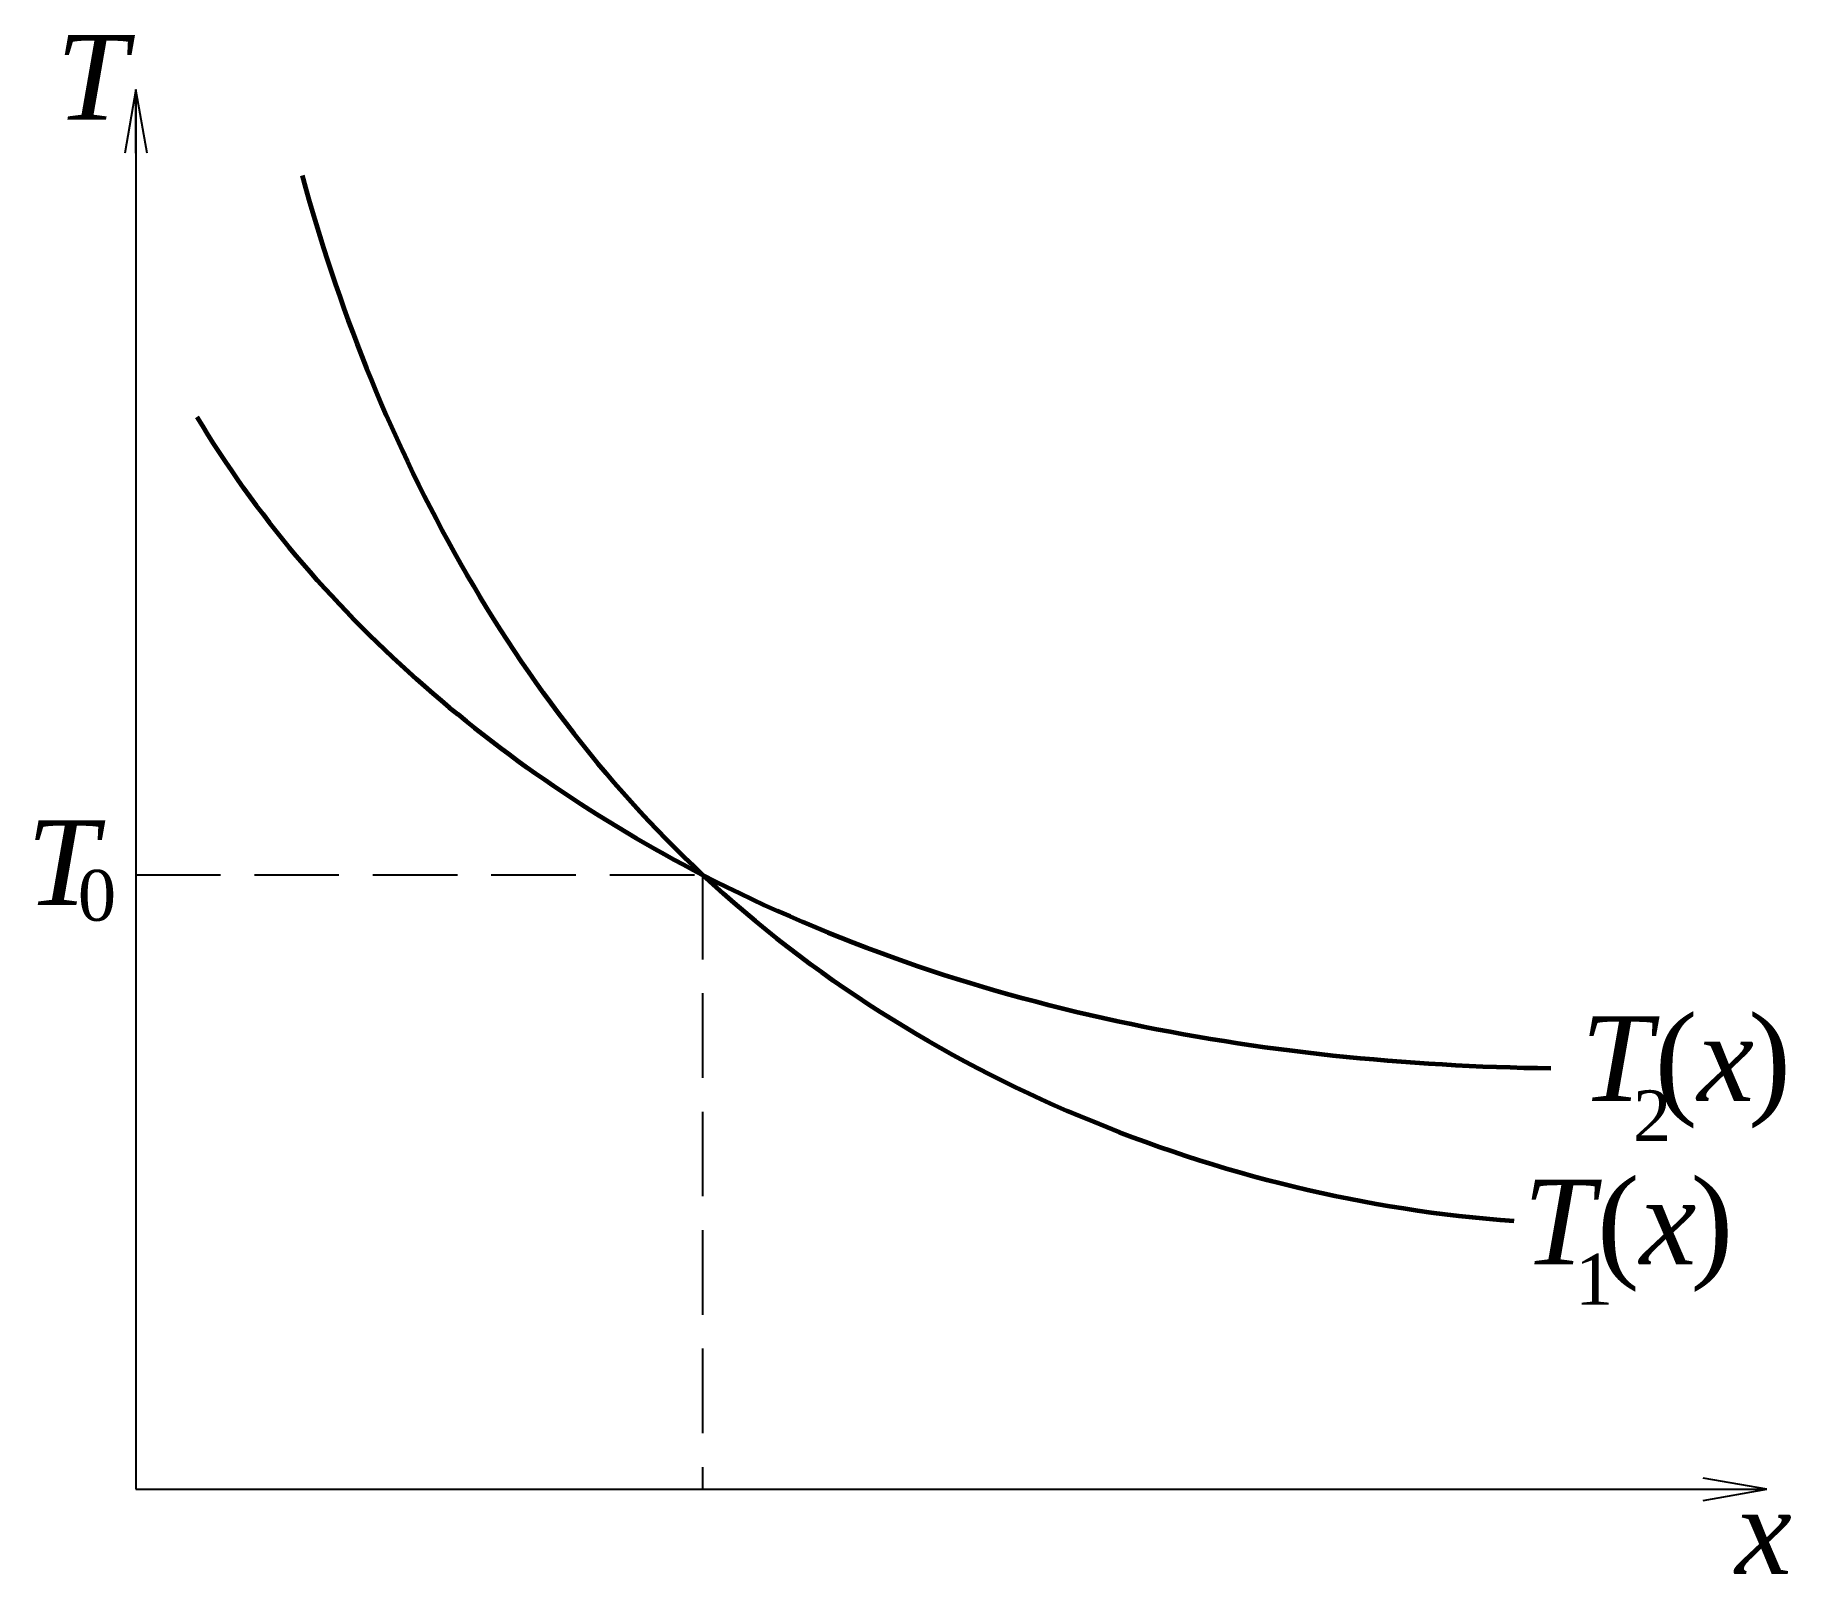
# Paper-space layout 'Чертёж' of a CAD drawing. Header units: millimetres. Extents: x 34 to 138, y 84 to 175.
import ezdxf

# ---------------------------------------------------------------- set-up
doc = ezdxf.new("R2010")
doc.units = ezdxf.units.MM
doc.linetypes.add('GOST2.303 4', pattern=[7, 5, -2, 0])
doc.linetypes.add('GOST2.303 5', pattern=[24, 20, -1.5, 1, -1.5])
for name, color, linetype, lineweight in [('Основные', 7, 'Continuous', 60), ('Построения', 170, 'Continuous', 0), ('Размерные', 7, 'Continuous', 25), ('Текст', 7, 'GOST2.303 5', 35), ('Тонкие', 7, 'Continuous', 25), ('Штриховые', 7, 'GOST2.303 4', 25)]:
    doc.layers.add(name, color=color, linetype=linetype, lineweight=lineweight)
doc.layers.get('Построения').off()
doc.styles.add('GOST 2.304 5 курсив', font='times.ttf', dxfattribs={"height": 5})
doc.styles.add('таймс3', font='times.ttf', dxfattribs={"height": 3})
doc.styles.add('таймс5', font='times.ttf', dxfattribs={"height": 5})

# ---------------------------------------------------------------- blocks, each defined once
blk = doc.blocks.new('ГОСТ размерная стрелка нос')
at = {"layer": 'Размерные'}
for p, q in [((0, 0), (-2.5, 0.441)), ((-2.5, 0), (0, 0)), ((-2.5, -0.441), (0, 0))]:
    blk.add_line(p, q, dxfattribs=at)

psp = doc.layouts.new('Чертёж')

# ---------------------------------------------------------------- linework, layer by layer
at = {"layer": 'Основные'}
for points, start_tangent, end_tangent in [([(49.84, 166.3), (73.51, 125), (121.44, 104.55)], (0.263732, -0.964596), (0.99746, -0.071227)), ([(43.62, 152.06), (73.51, 125), (123.64, 113.57)], (0.51267, -0.858586), (0.999909, -0.013508))]:
    psp.add_spline(points, degree=3, dxfattribs=dict(at, start_tangent=start_tangent, end_tangent=end_tangent))
at = {"layer": 'Тонкие'}
for p, q in [((40.02, 171.38), (40.02, 88.69)), ((40.02, 88.69), (132.64, 88.69))]:
    psp.add_line(p, q, dxfattribs=at)
at = {"layer": 'Штриховые'}
for p, q in [((40.02, 125), (73.51, 125)), ((73.51, 125), (73.51, 88.69))]:
    psp.add_line(p, q, dxfattribs=at)

# ---------------------------------------------------------------- block references
at = {"layer": 'Построения', "xscale": 1.5, "yscale": 1.5, "zscale": 1.5, "rotation": 90}
psp.add_blockref('ГОСТ размерная стрелка нос', (40.02, 171.38), dxfattribs=at)
at = {"layer": 'Построения', "xscale": 1.5, "yscale": 1.5, "zscale": 1.5}
psp.add_blockref('ГОСТ размерная стрелка нос', (136.39, 88.69), dxfattribs=at)

# ---------------------------------------------------------------- texts
at = {"layer": 'Текст', "char_height": 5, "attachment_point": 1}
for s, insert, style in [('{\\fTimes New Roman|b0|i1|c204|p18;T}', (35.32, 174.6), 'таймс5'), ('{\\fTimes New Roman|b0|i1|c204|p18;T}', (33.57, 128.22), 'таймс5'), ('{\\fTimes New Roman|b0|i1|c204|p18;T\\fTimes New Roman|b0|i0|c204|p18;\\W0.1;\\T0.75; }({\\fTimes New Roman|b0|i1|c204|p18;\\T0.9;x\\fTimes New Roman|b0|i0|c204|p18;\\T0.8;)}', (125.41, 116.64), 'GOST 2.304 5 курсив'), ('{\\fTimes New Roman|b0|i1|c204|p18;T\\fTimes New Roman|b0|i0|c204|p18;\\W0.1;\\T0.75; }({\\fTimes New Roman|b0|i1|c204|p18;\\T0.9;x\\fTimes New Roman|b0|i0|c204|p18;\\T0.8;)}', (122, 106.98), 'GOST 2.304 5 курсив'), ('{\\fTimes New Roman|b0|i1|c204|p18;x}', (134.52, 88.69), 'GOST 2.304 5 курсив')]:
    psp.add_mtext(s, dxfattribs=dict(at, insert=insert, style=style))
at = {"layer": 'Текст', "char_height": 3, "attachment_point": 1, "style": 'таймс3'}
for s, insert, width in [('0', (36.59, 125.28), 1.4362), ('{\\Q15;\\T0.75; \\Q0;2}', (127.52, 112.26), 4.9415), ('{\\Q15;\\T0.75; \\Q0;1}', (124.1, 102.6), 4.9415)]:
    psp.add_mtext(s, dxfattribs=dict(at, insert=insert, width=width))

doc.saveas('drawing.dxf')
